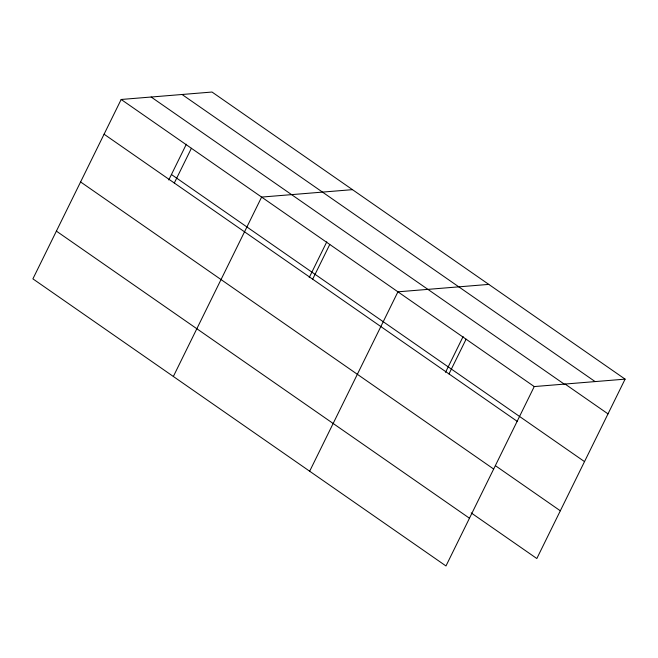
<?xml version="1.0" encoding="UTF-8"?>
<svg xmlns="http://www.w3.org/2000/svg" width="658" height="658" viewBox="0 0 658 658"><rect width="100%" height="100%" fill="white"/><g stroke="black" fill="none" stroke-linecap="round" stroke-linejoin="round"><path stroke-width="0.99" d="M625.1 379.14L212.024 92.038L121.171 99.473L32.9 278.86L445.976 565.962L534.247 386.567L625.1 379.14L536.829 558.527L471.194 512.911M168.752 179.979L186.346 144.217M174.304 183.014L191.396 148.28M173.35 376.475L261.621 197.079L352.466 189.652M309.202 277.594L326.796 241.831M312.682 279.189L329.773 244.455M309.663 471.218L397.934 291.823L488.787 284.396M445.515 372.329L463.109 336.575M448.995 373.933L466.094 339.199M182.044 94.489L595.12 381.591M565.09 384.05L608.008 413.874M151.151 97.022L564.227 384.116M121.171 99.473L534.247 386.567M171.442 174.51L584.518 461.612M104.079 134.207L517.155 421.301M495.523 465.765L560.32 510.797M80.589 181.945L493.665 469.039M56.391 231.123L469.467 518.224"/></g></svg>
